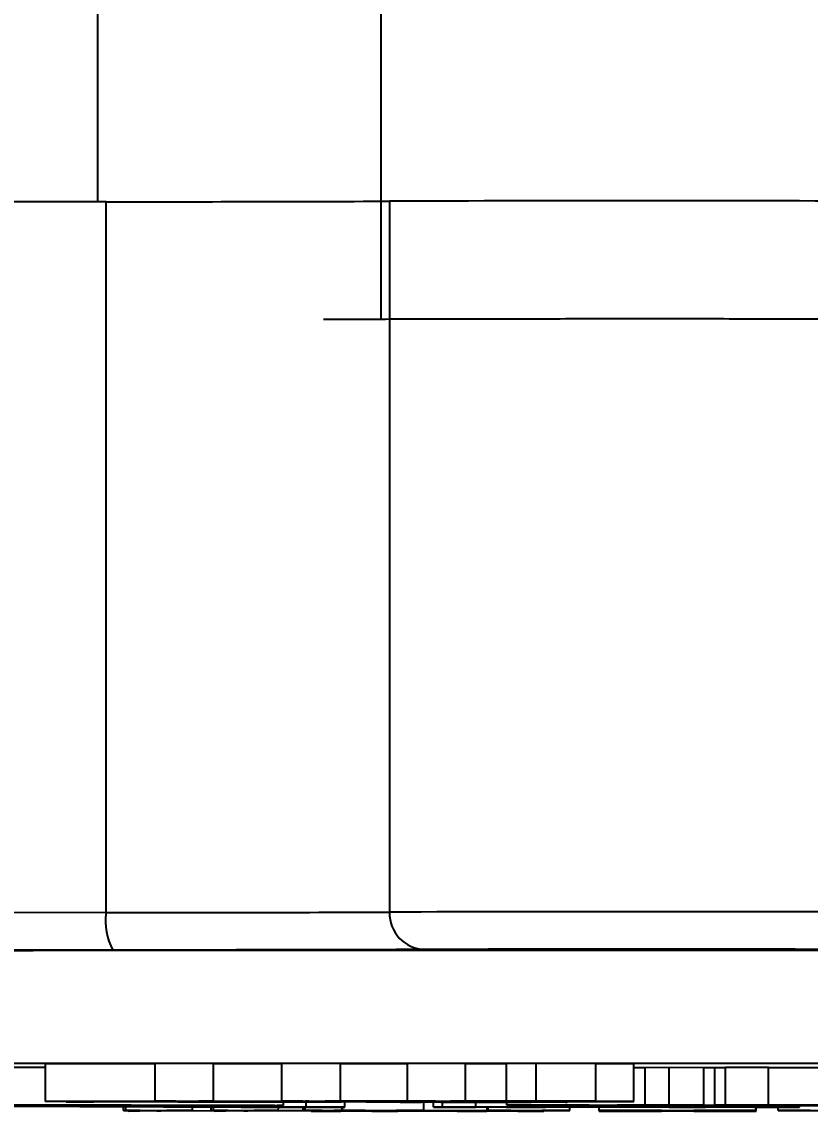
# Model space of a CAD drawing. Header units: millimetres. Extents: x 2136 to 4572, y 748 to 2471.
# Drawn here: x 3099.61 to 3120.68, y 942.73 to 971.85 of the extents above; entities that cross this region are included whole.
import ezdxf

# ---------------------------------------------------------------- set-up
doc = ezdxf.new("R2010")
doc.units = ezdxf.units.MM
doc.layers.add('AM_5', color=3, linetype='Continuous', lineweight=25)
doc.styles.add('SLDTEXTSTYLE1', font='txt.shx', dxfattribs={"width": 0.7, "bigfont": 'gbcbig.shx'})
doc.dimstyles.new('SLDDIMSTYLE12$0', dxfattribs={"dimtxt": 12, "dimasz": 10, "dimexe": 0, "dimexo": 0.0625, "dimgap": 0.875, "dimtad": 1, "dimdec": 1, "dimlfac": 1.8, "dimrnd": 1e-09, "dimzin": 12, "dimdsep": 46, "dimtxsty": 'SLDTEXTSTYLE1', "dimcen": 0.09, "dimdle": 8.16, "dimclrd": 3, "dimclre": 3, "dimadec": 0, "dimazin": 3, "dimtfac": 1, "dimtdec": 1, "dimtofl": 0, "dimtmove": 0, "dimatfit": 3, "dimfxl": 0, "dimfrac": 2, "dimtolj": 1, "dimlwd": 5, "dimlwe": 5, "dimarcsym": 0})

# ---------------------------------------------------------------- blocks, each defined once
blk = doc.blocks.new('*D74')
at = {"layer": 'AM_5', "color": 3, "lineweight": 5, "transparency": 16777216}
blk.add_line((3115.95, 1184.341), (2927.956, 1184.341), dxfattribs=at)
at = {"layer": 'AM_5', "color": 3, "linetype": 'Continuous', "lineweight": 5, "transparency": 16777216}
for p, q in [((2927.956, 1174.341), (2927.956, 952.729)), ((3070.204, 942.729), (2927.956, 942.729))]:
    blk.add_line(p, q, dxfattribs=at)
at = {"layer": 'AM_5', "color": 3, "transparency": 16777216}
for points in [[(2926.29, 1174.341), (2929.623, 1174.341), (2927.956, 1184.341)], [(2926.29, 952.729), (2929.623, 952.729), (2927.956, 942.729)]]:
    blk.add_solid(points, dxfattribs=at)
at = {"layer": 'Defpoints', "color": 0, "transparency": 16777216}
for p in [(3116.012, 1184.341), (2927.956, 942.729), (3070.267, 942.729)]:
    blk.add_point(p, dxfattribs=at)
at = {"layer": 'AM_5', "color": 0, "transparency": 16777216, "insert": (2921.081, 1010.011), "char_height": 12, "attachment_point": 5, "rotation": 90, "style": 'SLDTEXTSTYLE1'}
blk.add_mtext('\\A1;245', dxfattribs=at)

msp = doc.modelspace()

# ---------------------------------------------------------------- linework, layer by layer
at = {"color": 7, "linetype": 'Continuous', "lineweight": 25}
for p, q in [((3101.637, 967.037), (3101.637, 998.465)), ((3109.206, 997.727), (3109.206, 963.893)), ((3101.864, 948.037), (3101.864, 967.037)), ((3109.436, 967.05), (3109.436, 948.05)), ((3103.171, 943.993), (3100.243, 943.992)), ((3100.243, 942.992), (3100.243, 943.992)), ((3104.73, 943.998), (3103.171, 943.999)), ((3103.171, 942.999), (3103.171, 943.999)), ((3104.73, 942.998), (3104.73, 943.998)), ((3106.561, 943.994), (3104.73, 943.993)), ((3108.123, 943.999), (3106.561, 944)), ((3106.561, 943), (3106.561, 944)), ((3108.123, 942.999), (3108.123, 943.999)), ((3109.911, 943.995), (3108.123, 943.995)), ((3111.467, 944), (3109.911, 944.001)), ((3109.911, 943.001), (3109.911, 944.001)), ((3111.467, 943), (3111.467, 944)), ((3112.564, 943.996), (3111.467, 943.996)), ((3113.35, 943.999), (3112.564, 943.996)), ((3112.564, 942.996), (3112.564, 943.996)), ((3114.948, 943.996), (3113.35, 943.999)), ((3113.35, 942.999), (3113.35, 943.999)), ((3114.948, 942.996), (3114.948, 943.996)), ((3115.962, 943.989), (3114.948, 943.991)), ((3115.962, 942.989), (3115.962, 943.989)), ((3116.271, 943.891), (3115.962, 943.891)), ((3116.907, 943.893), (3116.271, 943.891)), ((3116.271, 942.891), (3116.271, 943.891)), ((3117.832, 943.891), (3116.907, 943.893)), ((3116.907, 942.893), (3116.907, 943.893)), ((3117.832, 942.891), (3117.832, 943.891)), ((3118.121, 943.884), (3117.832, 943.884)), ((3118.409, 943.888), (3118.121, 943.887)), ((3118.121, 943.887), (3118.121, 942.887)), ((3119.565, 943.892), (3118.409, 943.893)), ((3118.409, 942.893), (3118.409, 943.893)), ((3119.565, 942.892), (3119.565, 943.892)), ((3121.126, 943.887), (3119.565, 943.887)), ((3103.391, 942.832), (3097.823, 942.863)), ((3100.243, 942.992), (3103.716, 942.993)), ((3100.883, 942.991), (3100.243, 942.992)), ((3100.405, 942.864), (3105.471, 942.837)), ((3100.793, 942.981), (3100.793, 942.991)), ((3101.471, 942.991), (3100.883, 942.991)), ((3101.173, 942.982), (3101.173, 942.991)), ((3103.785, 942.992), (3101.471, 942.991)), ((3101.841, 942.987), (3101.841, 942.991)), ((3101.841, 942.987), (3102.113, 942.987)), ((3102.113, 942.987), (3102.113, 942.991)), ((3102.113, 942.987), (3102.254, 942.985)), ((3102.254, 942.985), (3102.254, 942.991)), ((3102.254, 942.985), (3114.028, 942.989)), ((3107.771, 942.986), (3102.326, 942.984)), ((3102.444, 942.982), (3102.444, 942.984)), ((3103.171, 942.999), (3104.73, 942.998)), ((3103.78, 942.981), (3103.78, 942.985)), ((3103.78, 942.981), (3104.815, 942.98)), ((3105.059, 942.988), (3104.109, 942.987)), ((3104.73, 942.998), (3104.337, 942.996)), ((3104.337, 942.996), (3104.599, 942.993)), ((3104.599, 942.993), (3104.599, 942.997)), ((3104.599, 942.993), (3107.119, 942.994)), ((3107.188, 942.993), (3104.668, 942.992)), ((3104.815, 942.98), (3104.815, 942.985)), ((3104.815, 942.98), (3108.151, 942.982)), ((3108.223, 942.981), (3104.887, 942.979)), ((3104.887, 942.979), (3105.752, 942.969)), ((3105.752, 942.969), (3104.894, 942.967)), ((3105.059, 942.988), (3105.059, 942.993)), ((3105.752, 942.969), (3105.752, 942.98)), ((3106.561, 943), (3108.123, 942.999)), ((3106.601, 942.881), (3106.601, 942.98)), ((3107.205, 942.834), (3107.205, 942.98)), ((3108.452, 942.99), (3107.499, 942.989)), ((3108.123, 942.999), (3107.717, 942.998)), ((3107.717, 942.998), (3108.002, 942.995)), ((3108.151, 942.982), (3107.771, 942.986)), ((3108.002, 942.995), (3108.002, 942.999)), ((3108.002, 942.995), (3110.453, 942.995)), ((3110.522, 942.995), (3108.072, 942.994)), ((3108.245, 942.834), (3108.245, 942.98)), ((3108.452, 942.99), (3108.452, 942.994)), ((3114.169, 942.989), (3108.655, 942.987)), ((3108.655, 942.987), (3109.035, 942.982)), ((3109.035, 942.982), (3109.035, 942.987)), ((3109.035, 942.982), (3112.302, 942.983)), ((3112.579, 942.982), (3109.107, 942.981)), ((3110.293, 942.967), (3109.341, 942.966)), ((3109.911, 943.001), (3111.467, 943)), ((3110.293, 942.967), (3110.293, 942.981)), ((3110.355, 942.748), (3110.355, 942.981)), ((3110.608, 942.834), (3110.608, 942.982)), ((3110.805, 942.973), (3110.805, 942.982)), ((3110.864, 942.972), (3110.805, 942.973)), ((3111.796, 942.991), (3110.848, 942.99)), ((3110.851, 942.834), (3110.851, 942.973)), ((3111.467, 943), (3111.064, 942.999)), ((3111.064, 942.999), (3111.339, 942.996)), ((3111.339, 942.996), (3111.339, 943)), ((3111.339, 942.996), (3112.564, 942.996)), ((3114.948, 942.996), (3111.408, 942.995)), ((3111.741, 942.836), (3111.741, 942.982)), ((3111.741, 942.836), (3114.893, 942.863)), ((3111.796, 942.991), (3111.796, 942.995)), ((3112.302, 942.983), (3112.302, 942.988)), ((3112.302, 942.983), (3112.798, 942.985)), ((3112.564, 942.996), (3113.35, 942.999)), ((3112.573, 942.891), (3112.573, 942.982)), ((3113.093, 942.89), (3112.573, 942.891)), ((3112.573, 942.891), (3116.271, 942.891)), ((3113.209, 942.975), (3112.579, 942.982)), ((3112.688, 942.873), (3112.688, 942.891)), ((3113.324, 942.871), (3112.688, 942.873)), ((3112.798, 942.985), (3112.798, 942.988)), ((3112.798, 942.985), (3114.041, 942.983)), ((3112.804, 942.883), (3112.804, 942.891)), ((3113.324, 942.882), (3112.804, 942.883)), ((3112.804, 942.883), (3114.769, 942.883)), ((3113.35, 942.999), (3114.948, 942.996)), ((3114.041, 942.983), (3113.509, 942.982)), ((3113.509, 942.982), (3114.138, 942.974)), ((3115.217, 942.86), (3113.521, 942.845)), ((3113.555, 942.985), (3114.169, 942.989)), ((3113.555, 942.985), (3113.555, 942.988)), ((3113.787, 942.985), (3113.555, 942.985)), ((3114.028, 942.989), (3114.028, 942.996)), ((3114.028, 942.989), (3114.511, 942.991)), ((3114.138, 942.974), (3114.138, 942.989)), ((3114.184, 942.973), (3114.184, 942.996)), ((3114.769, 942.891), (3114.48, 942.891)), ((3114.511, 942.991), (3114.511, 942.996)), ((3114.511, 942.991), (3115.962, 942.989)), ((3114.769, 942.883), (3114.711, 942.883)), ((3114.769, 942.883), (3114.769, 942.891)), ((3114.769, 942.875), (3114.769, 942.883)), ((3114.893, 942.863), (3116.104, 942.863)), ((3115.298, 942.86), (3115.217, 942.86)), ((3116.913, 942.845), (3115.298, 942.86)), ((3117.832, 942.891), (3115.52, 942.891)), ((3115.52, 942.891), (3115.52, 942.883)), ((3115.52, 942.883), (3116.156, 942.883)), ((3117.485, 942.883), (3115.52, 942.883)), ((3115.52, 942.883), (3115.52, 942.875)), ((3115.52, 942.875), (3117.485, 942.876)), ((3116.104, 942.863), (3116.104, 942.883)), ((3116.104, 942.863), (3119.175, 942.836)), ((3116.156, 942.883), (3116.156, 942.891)), ((3116.156, 942.883), (3116.676, 942.885)), ((3116.271, 942.891), (3116.907, 942.893)), ((3116.676, 942.885), (3116.676, 942.891)), ((3116.676, 942.885), (3117.485, 942.883)), ((3116.907, 942.893), (3117.832, 942.891)), ((3117.485, 942.884), (3117.485, 942.891)), ((3118.005, 942.883), (3117.485, 942.884)), ((3117.485, 942.884), (3124.478, 942.884)), ((3117.485, 942.883), (3117.485, 942.884)), ((3117.485, 942.876), (3117.485, 942.883)), ((3117.485, 942.876), (3117.543, 942.876)), ((3117.543, 942.884), (3117.543, 942.876)), ((3118.121, 942.877), (3118.063, 942.881)), ((3118.063, 942.881), (3118.814, 942.88)), ((3118.063, 942.867), (3118.063, 942.881)), ((3118.063, 942.867), (3118.121, 942.87)), ((3118.814, 942.868), (3118.063, 942.867)), ((3118.121, 942.887), (3118.467, 942.888)), ((3118.814, 942.886), (3118.121, 942.887)), ((3118.121, 942.87), (3118.121, 942.877)), ((3118.409, 942.893), (3119.565, 942.892)), ((3119.276, 942.887), (3118.814, 942.886)), ((3118.814, 942.88), (3118.814, 942.886)), ((3118.814, 942.88), (3120.49, 942.88)), ((3120.143, 942.879), (3118.814, 942.879)), ((3118.814, 942.879), (3118.814, 942.868)), ((3119.565, 942.892), (3119.161, 942.891)), ((3119.161, 942.891), (3119.161, 942.888)), ((3119.161, 942.888), (3121.183, 942.888)), ((3119.175, 942.836), (3119.175, 942.879)), ((3124.131, 942.887), (3119.276, 942.887)), ((3120.779, 942.883), (3119.392, 942.883)), ((3120.143, 942.869), (3120.143, 942.879)), ((3120.837, 942.87), (3120.143, 942.869)), ((3120.146, 942.834), (3120.146, 942.869)), ((3120.389, 942.834), (3120.389, 942.869)), ((3120.49, 942.88), (3120.779, 942.883)), ((3120.49, 942.88), (3120.49, 942.883)), ((3102.324, 942.75), (3102.324, 942.838)), ((3102.324, 942.75), (3102.384, 942.751)), ((3102.529, 942.75), (3102.324, 942.75)), ((3102.384, 942.751), (3102.384, 942.837)), ((3102.384, 942.751), (3104.172, 942.75)), ((3102.454, 942.731), (3102.454, 942.75)), ((3102.454, 942.731), (3102.758, 942.749)), ((3102.76, 942.731), (3102.454, 942.731)), ((3104.865, 942.742), (3102.76, 942.731)), ((3103.473, 942.749), (3103.218, 942.736)), ((3103.218, 942.736), (3103.32, 942.736)), ((3103.32, 942.736), (3104.996, 942.745)), ((3103.32, 942.736), (3103.32, 942.741)), ((3108.245, 942.832), (3103.391, 942.832)), ((3104.112, 942.749), (3103.958, 942.749)), ((3104.172, 942.75), (3104.112, 942.749)), ((3104.172, 942.75), (3104.172, 942.832)), ((3104.673, 942.749), (3104.673, 942.832)), ((3104.673, 942.749), (3104.732, 942.75)), ((3104.827, 942.749), (3104.673, 942.749)), ((3104.732, 942.75), (3104.732, 942.832)), ((3104.732, 942.75), (3106.468, 942.749)), ((3104.752, 942.73), (3104.967, 942.742)), ((3104.752, 942.73), (3104.752, 942.742)), ((3105.058, 942.73), (3104.752, 942.73)), ((3104.967, 942.742), (3104.865, 942.742)), ((3104.996, 942.745), (3105.106, 942.748)), ((3107.955, 942.747), (3105.058, 942.73)), ((3105.821, 942.748), (3105.545, 942.736)), ((3105.545, 942.736), (3105.647, 942.736)), ((3105.647, 942.736), (3107.589, 942.747)), ((3105.647, 942.736), (3105.647, 942.74)), ((3106.408, 942.748), (3106.256, 942.748)), ((3106.468, 942.749), (3106.408, 942.748)), ((3106.468, 942.749), (3106.468, 942.832)), ((3107.123, 942.748), (3107.123, 942.832)), ((3107.123, 942.748), (3107.183, 942.749)), ((3107.277, 942.748), (3107.123, 942.748)), ((3107.183, 942.749), (3107.183, 942.832)), ((3107.183, 942.749), (3108.169, 942.748)), ((3107.205, 942.834), (3108.245, 942.834)), ((3107.34, 942.729), (3107.34, 942.743)), ((3107.34, 942.729), (3107.369, 942.73)), ((3109.629, 942.729), (3107.34, 942.729)), ((3107.369, 942.73), (3107.369, 942.743)), ((3107.369, 942.73), (3107.629, 942.73)), ((3107.589, 942.747), (3107.636, 942.747)), ((3107.629, 942.73), (3107.629, 942.745)), ((3108.134, 942.731), (3108.783, 942.747)), ((3108.169, 942.748), (3108.169, 942.832)), ((3108.169, 942.748), (3108.171, 942.748)), ((3108.171, 942.832), (3108.171, 942.748)), ((3108.171, 942.748), (3110.355, 942.748)), ((3108.245, 942.834), (3108.245, 942.832)), ((3108.655, 942.747), (3108.45, 942.748)), ((3108.657, 942.748), (3108.655, 942.747)), ((3109.297, 942.739), (3108.966, 942.731)), ((3108.966, 942.731), (3108.971, 942.731)), ((3112.366, 942.738), (3109.297, 942.739)), ((3109.615, 942.747), (3109.324, 942.739)), ((3109.324, 942.739), (3112.393, 942.739)), ((3109.398, 942.73), (3109.398, 942.739)), ((3109.398, 942.73), (3109.658, 942.73)), ((3109.658, 942.73), (3109.629, 942.729)), ((3109.658, 942.73), (3109.658, 942.739)), ((3110.328, 942.747), (3110.12, 942.747)), ((3110.355, 942.748), (3110.328, 942.747)), ((3110.608, 942.833), (3110.608, 942.834)), ((3110.608, 942.834), (3110.851, 942.834)), ((3113.602, 942.833), (3110.608, 942.833)), ((3111.241, 942.729), (3111.241, 942.738)), ((3113.53, 942.728), (3111.241, 942.729)), ((3111.241, 942.729), (3111.27, 942.729)), ((3111.27, 942.729), (3111.27, 942.738)), ((3111.27, 942.729), (3111.53, 942.729)), ((3111.53, 942.729), (3111.53, 942.738)), ((3112.035, 942.73), (3112.366, 942.738)), ((3112.035, 942.73), (3112.035, 942.738)), ((3112.044, 942.747), (3112.044, 942.833)), ((3112.044, 942.747), (3112.071, 942.748)), ((3112.253, 942.747), (3112.044, 942.747)), ((3112.071, 942.748), (3112.071, 942.833)), ((3112.071, 942.748), (3114.256, 942.747)), ((3112.393, 942.739), (3112.684, 942.746)), ((3113.359, 942.844), (3112.631, 942.838)), ((3113.516, 942.746), (3112.867, 942.73)), ((3112.867, 942.73), (3112.872, 942.73)), ((3113.299, 942.729), (3113.299, 942.741)), ((3113.299, 942.729), (3113.559, 942.729)), ((3116.994, 942.844), (3113.359, 942.844)), ((3113.359, 942.834), (3113.359, 942.844)), ((3113.359, 942.834), (3113.602, 942.834)), ((3113.521, 942.845), (3116.913, 942.845)), ((3113.559, 942.729), (3113.53, 942.728)), ((3113.602, 942.834), (3113.602, 942.844)), ((3113.602, 942.834), (3113.602, 942.833)), ((3114.229, 942.747), (3114.021, 942.747)), ((3114.256, 942.747), (3114.229, 942.747)), ((3114.256, 942.747), (3114.256, 942.844)), ((3115.039, 942.747), (3115.039, 942.844)), ((3115.039, 942.746), (3115.039, 942.747)), ((3115.039, 942.747), (3119.231, 942.747)), ((3116.236, 942.746), (3115.039, 942.746)), ((3115.039, 942.729), (3115.039, 942.746)), ((3115.039, 942.728), (3115.039, 942.729)), ((3115.039, 942.729), (3116.236, 942.729)), ((3119.231, 942.728), (3115.039, 942.728)), ((3116.236, 942.729), (3116.236, 942.746)), ((3116.704, 942.73), (3116.704, 942.746)), ((3116.91, 942.834), (3116.91, 942.844)), ((3116.91, 942.833), (3116.91, 942.834)), ((3116.91, 942.834), (3117.234, 942.834)), ((3120.389, 942.833), (3116.91, 942.833)), ((3117.8, 942.836), (3116.994, 942.844)), ((3117.234, 942.834), (3117.234, 942.842)), ((3117.567, 942.746), (3117.567, 942.73)), ((3119.231, 942.746), (3118.035, 942.746)), ((3118.035, 942.729), (3118.035, 942.746)), ((3118.035, 942.729), (3119.231, 942.729)), ((3119.231, 942.747), (3119.231, 942.833)), ((3119.231, 942.747), (3119.231, 942.746)), ((3119.231, 942.729), (3119.231, 942.746)), ((3119.231, 942.729), (3119.231, 942.728)), ((3119.82, 942.747), (3119.82, 942.833)), ((3119.82, 942.747), (3122.241, 942.748)), ((3119.856, 942.747), (3119.82, 942.747)), ((3120.165, 942.747), (3119.856, 942.747)), ((3120.146, 942.834), (3120.389, 942.834)), ((3120.389, 942.834), (3120.389, 942.833)), ((3121.529, 942.73), (3120.677, 942.746))]:
    msp.add_line(p, q, dxfattribs=at)
at = {"color": 7, "linetype": 'Continuous', "lineweight": 25, "flags": 128}
for points in [[(3101.864, 967.037), (3096.538, 967.034), (3091.304, 967.031), (3086.185, 967.027), (3081.205, 967.022), (3076.387, 967.017), (3071.755, 967.011), (3067.328, 967.004), (3063.128, 966.997), (3059.174, 966.989), (3055.485, 966.98), (3052.077, 966.971), (3048.967, 966.961), (3046.168, 966.951), (3043.695, 966.941), (3041.558, 966.93), (3039.767, 966.919)], [(3101.864, 948.037), (3096.605, 948.034), (3091.434, 948.031), (3086.375, 948.027), (3081.451, 948.023), (3076.685, 948.017), (3072.097, 948.011), (3067.708, 948.005), (3063.539, 947.997), (3059.608, 947.99), (3055.933, 947.981), (3052.53, 947.972), (3049.416, 947.963), (3046.603, 947.953), (3044.106, 947.943), (3041.934, 947.932), (3040.099, 947.921), (3038.607, 947.91), (3037.467, 947.899)], [(3144.41, 947.009), (3139.706, 947.013), (3134.885, 947.016), (3129.971, 947.019), (3124.987, 947.02), (3119.96, 947.021), (3114.915, 947.021), (3109.875, 947.021), (3104.867, 947.02), (3099.915, 947.017), (3095.044, 947.015)], [(3120.68, 947.039), (3119.853, 947.037), (3118.776, 947.035), (3117.522, 947.034), (3116.176, 947.034), (3114.831, 947.034), (3113.576, 947.035), (3112.499, 947.037), (3111.673, 947.039), (3111.154, 947.042), (3110.976, 947.045), (3111.154, 947.048), (3111.673, 947.051), (3112.499, 947.053), (3113.576, 947.055), (3114.831, 947.056), (3116.176, 947.056), (3117.522, 947.056), (3118.776, 947.055), (3119.853, 947.053), (3120.68, 947.051)]]:
    msp.add_lwpolyline(points, dxfattribs=at)
at = {"color": 7, "linetype": 'Continuous', "lineweight": 25}
for centre, radius, start, end in [((3102.303, 2842.122), 1875.085, 269.986579, 270.217963), ((3116.176, -1025.253), 1992.314, 89.806162, 90.193839), ((3103.406, 947.795), 1.561, 171.0968, 209.1481), ((3102.303, 2823.122), 1875.085, 269.986579, 270.217963), ((3116.176, -1044.253), 1992.314, 89.806162, 90.193839), ((3110.406, 948.02), 0.971, 178.1826, 267.9964)]:
    msp.add_arc(centre, radius, start, end, dxfattribs=at)
for points, knots in [([(3109.206, 963.893), (3108.885, 963.891), (3108.501, 963.889), (3107.788, 963.887), (3107.67, 963.887)], [0, 0, 0, 0, 0.8349467, 1, 1, 1, 1]), ([(3102.043, 947.035), (3099.547, 947.034), (3094.509, 947.031), (3087.132, 947.026), (3079.89, 947.019), (3072.911, 947.01), (3066.308, 947), (3060.215, 946.988), (3054.722, 946.975), (3049.91, 946.961), (3045.848, 946.946), (3042.579, 946.931), (3040.04, 946.915), (3038.977, 946.904), (3038.451, 946.899)], [0, 0, 0, 0, 0.079959, 0.161371, 0.244142, 0.328893, 0.414217, 0.5, 0.585778, 0.671102, 0.755858, 0.838624, 0.920039, 1, 1, 1, 1]), ([(3110.372, 947.05), (3109.981, 947.048), (3109.186, 947.044), (3107.196, 947.04), (3104.783, 947.036), (3102.946, 947.035), (3102.043, 947.035)], [0, 0, 0, 0, 0.245796, 0.5, 0.754204, 1, 1, 1, 1]), ([(3121.98, 947.05), (3121.716, 947.051), (3121.175, 947.053), (3119.757, 947.056), (3118.041, 947.058), (3116.176, 947.058), (3114.312, 947.058), (3112.596, 947.056), (3111.178, 947.053), (3110.637, 947.051), (3110.372, 947.05)], [0, 0, 0, 0, 0.122089, 0.25, 0.377911, 0.5, 0.622089, 0.75, 0.877911, 1, 1, 1, 1]), ([(3047.731, 943.871), (3047.779, 943.875), (3047.885, 943.883), (3048.755, 943.896), (3050.236, 943.909), (3052.411, 943.923), (3055.242, 943.936), (3058.756, 943.949), (3062.91, 943.961), (3067.653, 943.972), (3072.915, 943.982), (3078.606, 943.991), (3084.629, 943.999), (3090.852, 944.005), (3097.218, 944.01), (3103.57, 944.013), (3109.909, 944.015), (3116.176, 944.015), (3122.444, 944.015), (3128.782, 944.013), (3135.135, 944.01), (3141.501, 944.005), (3147.724, 943.999), (3153.746, 943.991), (3159.438, 943.982), (3164.7, 943.972), (3169.443, 943.961), (3173.597, 943.949), (3177.111, 943.936), (3179.942, 943.923), (3182.117, 943.909), (3183.598, 943.896), (3184.469, 943.883), (3184.576, 943.875), (3184.624, 943.871)], [0, 0, 0, 0, 0.023828, 0.053273, 0.084485, 0.115699, 0.147957, 0.180726, 0.213842, 0.247136, 0.28043, 0.313546, 0.346314, 0.378573, 0.409785, 0.440999, 0.470442, 0.499888, 0.529332, 0.558778, 0.58999, 0.621203, 0.653462, 0.68623, 0.719347, 0.752641, 0.785934, 0.819051, 0.851819, 0.884078, 0.915289, 0.946503, 0.975948, 1, 1, 1, 1]), ([(3100.243, 943.896), (3100.136, 943.896), (3099.715, 943.896), (3099.275, 943.896), (3098.947, 943.896)], [0, 0, 0, 0, 0.254888, 1, 1, 1, 1]), ([(3097.322, 942.893), (3097.992, 942.893), (3099.337, 942.893), (3101.145, 942.892), (3102.466, 942.889), (3103.389, 942.886), (3103.696, 942.883), (3103.719, 942.88), (3103.724, 942.88)], [0, 0, 0, 0, 0.196061, 0.394111, 0.547436, 0.700125, 0.928087, 1, 1, 1, 1]), ([(3103.724, 942.88), (3103.694, 942.878), (3103.633, 942.875), (3102.95, 942.871), (3101.602, 942.868), (3099.918, 942.867), (3098.57, 942.866), (3097.792, 942.866), (3097.669, 942.866)], [0, 0, 0, 0, 0.200351, 0.402646, 0.59747, 0.766762, 0.96323, 1, 1, 1, 1]), ([(3098.273, 942.896), (3098.941, 942.896), (3100.176, 942.896), (3101.943, 942.895), (3103.606, 942.893), (3105.126, 942.891), (3106.271, 942.887), (3106.579, 942.883), (3106.597, 942.881), (3106.601, 942.881)], [0, 0, 0, 0, 0.160365, 0.296332, 0.431737, 0.589347, 0.747826, 0.949128, 1, 1, 1, 1]), ([(3106.601, 942.881), (3106.575, 942.879), (3106.514, 942.876), (3105.73, 942.871), (3104.019, 942.867), (3102.17, 942.865), (3100.891, 942.864), (3100.405, 942.864)], [0, 0, 0, 0, 0.183074, 0.416875, 0.642834, 0.864166, 1, 1, 1, 1]), ([(3100.793, 942.981), (3100.797, 942.981), (3100.809, 942.981), (3100.978, 942.981), (3101.112, 942.982), (3101.173, 942.982)], [0, 0, 0, 0, 0.206018, 0.636041, 1, 1, 1, 1]), ([(3101.489, 942.98), (3101.408, 942.98), (3101.258, 942.98), (3101.048, 942.98), (3100.907, 942.98), (3100.815, 942.98), (3100.798, 942.981), (3100.793, 942.981)], [0, 0, 0, 0, 0.281585, 0.522569, 0.762523, 0.925805, 1, 1, 1, 1]), ([(3101.173, 942.982), (3101.3, 942.982), (3101.642, 942.983), (3101.787, 942.985), (3101.826, 942.986), (3101.841, 942.987)], [0, 0, 0, 0, 0.268239, 0.722981, 1, 1, 1, 1]), ([(3102.396, 942.981), (3102.369, 942.981), (3102.316, 942.981), (3102.051, 942.98), (3101.781, 942.98), (3101.542, 942.98), (3101.489, 942.98)], [0, 0, 0, 0, 0.194719, 0.390632, 0.863045, 1, 1, 1, 1]), ([(3102.326, 942.984), (3102.38, 942.984), (3102.449, 942.983), (3102.427, 942.983), (3102.422, 942.982)], [0, 0, 0, 0, 0.784657, 1, 1, 1, 1]), ([(3103.716, 942.993), (3103.657, 942.994), (3103.546, 942.995), (3103.368, 942.997), (3103.237, 942.998), (3103.171, 942.999)], [0, 0, 0, 0, 0.361759, 0.680808, 1, 1, 1, 1]), ([(3104.894, 942.967), (3104.802, 942.969), (3104.616, 942.972), (3104.258, 942.976), (3103.95, 942.979), (3103.78, 942.981)], [0, 0, 0, 0, 0.307881, 0.615778, 1, 1, 1, 1]), ([(3104.109, 942.987), (3104.071, 942.988), (3104.01, 942.989), (3103.894, 942.991), (3103.821, 942.992), (3103.785, 942.992)], [0, 0, 0, 0, 0.437947, 0.718933, 1, 1, 1, 1]), ([(3104.668, 942.992), (3104.699, 942.992), (3104.759, 942.991), (3104.883, 942.99), (3104.991, 942.989), (3105.059, 942.988)], [0, 0, 0, 0, 0.267337, 0.534687, 1, 1, 1, 1]), ([(3107.119, 942.994), (3107.06, 942.995), (3106.948, 942.996), (3106.764, 942.998), (3106.629, 943), (3106.561, 943)], [0, 0, 0, 0, 0.353076, 0.676475, 1, 1, 1, 1]), ([(3107.499, 942.989), (3107.456, 942.989), (3107.391, 942.991), (3107.279, 942.992), (3107.218, 942.993), (3107.188, 942.993)], [0, 0, 0, 0, 0.499817, 0.749886, 1, 1, 1, 1]), ([(3108.072, 942.994), (3108.102, 942.993), (3108.163, 942.993), (3108.279, 942.991), (3108.386, 942.99), (3108.452, 942.99)], [0, 0, 0, 0, 0.278089, 0.556193, 1, 1, 1, 1]), ([(3109.341, 942.966), (3109.243, 942.968), (3109.048, 942.97), (3108.666, 942.975), (3108.388, 942.979), (3108.223, 942.981)], [0, 0, 0, 0, 0.289421, 0.578839, 1, 1, 1, 1]), ([(3109.107, 942.981), (3109.222, 942.98), (3109.454, 942.977), (3109.831, 942.972), (3110.129, 942.969), (3110.293, 942.967)], [0, 0, 0, 0, 0.3079389, 0.6158743, 1, 1, 1, 1]), ([(3110.453, 942.995), (3110.394, 942.996), (3110.284, 942.997), (3110.104, 942.999), (3109.975, 943.001), (3109.911, 943.001)], [0, 0, 0, 0, 0.361832, 0.680859, 1, 1, 1, 1]), ([(3110.848, 942.99), (3110.808, 942.99), (3110.743, 942.992), (3110.628, 942.993), (3110.557, 942.994), (3110.522, 942.995)], [0, 0, 0, 0, 0.437841, 0.718884, 1, 1, 1, 1]), ([(3110.805, 942.973), (3111.138, 942.973), (3111.71, 942.973), (3112.366, 942.973), (3112.769, 942.973), (3112.977, 942.973), (3113.118, 942.974), (3113.197, 942.974), (3113.228, 942.974), (3113.215, 942.974), (3113.209, 942.975)], [0, 0, 0, 0, 0.358025, 0.615683, 0.704922, 0.795041, 0.841826, 0.888488, 0.9407, 1, 1, 1, 1]), ([(3113.075, 942.97), (3113.043, 942.97), (3112.98, 942.971), (3112.622, 942.971), (3111.915, 942.972), (3111.26, 942.972), (3110.864, 942.972)], [0, 0, 0, 0, 0.10724, 0.21472, 0.525104, 1, 1, 1, 1]), ([(3111.408, 942.995), (3111.437, 942.995), (3111.496, 942.994), (3111.618, 942.993), (3111.727, 942.992), (3111.796, 942.991)], [0, 0, 0, 0, 0.267397, 0.53481, 1, 1, 1, 1]), ([(3112.688, 942.873), (3113.037, 942.873), (3113.56, 942.874), (3114.251, 942.874), (3114.596, 942.874), (3114.769, 942.875)], [0, 0, 0, 0, 0.499885, 0.749929, 1, 1, 1, 1]), ([(3114.138, 942.974), (3114.165, 942.974), (3114.217, 942.973), (3114.076, 942.972), (3113.716, 942.971), (3113.327, 942.971), (3113.075, 942.97)], [0, 0, 0, 0, 0.211302, 0.416468, 0.621501, 1, 1, 1, 1]), ([(3114.48, 942.891), (3114.313, 942.891), (3113.997, 942.891), (3113.532, 942.89), (3113.239, 942.89), (3113.093, 942.89)], [0, 0, 0, 0, 0.35686, 0.67714, 1, 1, 1, 1]), ([(3114.711, 942.883), (3114.544, 942.883), (3114.228, 942.883), (3113.763, 942.883), (3113.471, 942.882), (3113.324, 942.882)], [0, 0, 0, 0, 0.35686, 0.67714, 1, 1, 1, 1]), ([(3117.543, 942.876), (3116.946, 942.875), (3115.926, 942.874), (3114.461, 942.873), (3113.704, 942.872), (3113.324, 942.871)], [0, 0, 0, 0, 0.41234, 0.704495, 1, 1, 1, 1]), ([(3115.962, 942.989), (3115.745, 942.989), (3115.269, 942.988), (3114.537, 942.987), (3114.079, 942.986), (3113.787, 942.985)], [0, 0, 0, 0, 0.234297, 0.511813, 1, 1, 1, 1]), ([(3119.392, 942.883), (3119.225, 942.883), (3118.909, 942.883), (3118.444, 942.883), (3118.152, 942.883), (3118.005, 942.883)], [0, 0, 0, 0, 0.35686, 0.67714, 1, 1, 1, 1]), ([(3118.465, 942.888), (3118.464, 942.889), (3118.462, 942.89), (3118.446, 942.891), (3118.422, 942.893), (3118.409, 942.893)], [0, 0, 0, 0, 0.333361, 0.666606, 1, 1, 1, 1]), ([(3102.758, 942.749), (3102.77, 942.749), (3102.786, 942.749), (3102.738, 942.75), (3102.68, 942.75), (3102.605, 942.75), (3102.553, 942.75), (3102.529, 942.75)], [0, 0, 0, 0, 0.409045, 0.568709, 0.729731, 0.871998, 1, 1, 1, 1]), ([(3103.958, 942.749), (3103.894, 942.749), (3103.794, 942.749), (3103.661, 942.749), (3103.574, 942.749), (3103.507, 942.749), (3103.485, 942.749), (3103.473, 942.749)], [0, 0, 0, 0, 0.286948, 0.445283, 0.603611, 0.766841, 1, 1, 1, 1]), ([(3105.106, 942.748), (3105.113, 942.748), (3105.125, 942.748), (3105.068, 942.749), (3104.971, 942.749), (3104.871, 942.749), (3104.827, 942.749)], [0, 0, 0, 0, 0.280717, 0.477013, 0.764436, 1, 1, 1, 1]), ([(3105.471, 942.837), (3105.642, 942.836), (3105.906, 942.835), (3106.578, 942.834), (3106.984, 942.834), (3107.205, 942.834)], [0, 0, 0, 0, 0.454509, 0.703285, 1, 1, 1, 1]), ([(3106.256, 942.748), (3106.21, 942.748), (3106.133, 942.749), (3106.026, 942.748), (3105.949, 942.748), (3105.877, 942.748), (3105.841, 942.748), (3105.825, 942.748), (3105.821, 942.748)], [0, 0, 0, 0, 0.219728, 0.360437, 0.501962, 0.629609, 0.910972, 1, 1, 1, 1]), ([(3107.631, 942.747), (3107.63, 942.747), (3107.629, 942.747), (3107.587, 942.748), (3107.508, 942.748), (3107.401, 942.748), (3107.318, 942.748), (3107.277, 942.748)], [0, 0, 0, 0, 0.063168, 0.286153, 0.501453, 0.758451, 1, 1, 1, 1]), ([(3107.629, 942.73), (3107.722, 942.73), (3107.851, 942.73), (3108.001, 942.73), (3108.076, 942.73), (3108.119, 942.731), (3108.129, 942.731), (3108.134, 942.731)], [0, 0, 0, 0, 0.3758207, 0.5238074, 0.6720575, 0.8532035, 1, 1, 1, 1]), ([(3108.45, 942.748), (3108.394, 942.748), (3108.288, 942.748), (3108.142, 942.747), (3108.029, 942.747), (3107.98, 942.747), (3107.955, 942.747)], [0, 0, 0, 0, 0.2469872, 0.468153, 0.7284619, 1, 1, 1, 1]), ([(3108.783, 942.747), (3108.783, 942.747), (3108.785, 942.747), (3108.754, 942.747), (3108.702, 942.747), (3108.667, 942.747), (3108.657, 942.748)], [0, 0, 0, 0, 0.177122, 0.589108, 0.884827, 1, 1, 1, 1]), ([(3108.977, 942.73), (3108.99, 942.73), (3109.016, 942.73), (3109.1, 942.73), (3109.227, 942.73), (3109.333, 942.73), (3109.398, 942.73)], [0, 0, 0, 0, 0.204883, 0.408937, 0.643499, 1, 1, 1, 1]), ([(3110.12, 942.747), (3110.051, 942.747), (3109.935, 942.747), (3109.792, 942.747), (3109.7, 942.747), (3109.637, 942.747), (3109.623, 942.747), (3109.615, 942.747)], [0, 0, 0, 0, 0.290077, 0.48445, 0.638173, 0.79153, 1, 1, 1, 1]), ([(3110.851, 942.834), (3110.974, 942.834), (3111.184, 942.834), (3111.44, 942.835), (3111.625, 942.835), (3111.7, 942.836), (3111.732, 942.836), (3111.741, 942.836)], [0, 0, 0, 0, 0.268165, 0.456817, 0.645375, 0.906381, 1, 1, 1, 1]), ([(3111.53, 942.729), (3111.623, 942.729), (3111.752, 942.729), (3111.901, 942.729), (3111.977, 942.73), (3112.02, 942.73), (3112.03, 942.73), (3112.035, 942.73)], [0, 0, 0, 0, 0.375821, 0.523807, 0.672057, 0.853203, 1, 1, 1, 1]), ([(3112.681, 942.746), (3112.681, 942.746), (3112.682, 942.746), (3112.644, 942.747), (3112.582, 942.747), (3112.467, 942.747), (3112.352, 942.747), (3112.269, 942.747), (3112.253, 942.747)], [0, 0, 0, 0, 0.132198, 0.30903, 0.458399, 0.607839, 0.921168, 1, 1, 1, 1]), ([(3112.631, 942.838), (3112.62, 942.837), (3112.599, 942.837), (3112.566, 942.837), (3112.556, 942.836), (3112.55, 942.836)], [0, 0, 0, 0, 0.2502199, 0.5005081, 1, 1, 1, 1]), ([(3112.55, 942.836), (3112.559, 942.836), (3112.573, 942.835), (3112.651, 942.835), (3112.748, 942.834), (3112.902, 942.834), (3113.112, 942.834), (3113.273, 942.834), (3113.359, 942.834)], [0, 0, 0, 0, 0.284135, 0.450473, 0.560568, 0.671794, 0.825494, 1, 1, 1, 1]), ([(3112.878, 942.73), (3112.891, 942.73), (3112.917, 942.729), (3113.001, 942.729), (3113.128, 942.729), (3113.234, 942.729), (3113.299, 942.729)], [0, 0, 0, 0, 0.204883, 0.408937, 0.643499, 1, 1, 1, 1]), ([(3114.021, 942.747), (3113.951, 942.747), (3113.835, 942.747), (3113.693, 942.747), (3113.601, 942.746), (3113.538, 942.746), (3113.524, 942.746), (3113.516, 942.746)], [0, 0, 0, 0, 0.290077, 0.48445, 0.638173, 0.79153, 1, 1, 1, 1]), ([(3116.704, 942.746), (3116.701, 942.746), (3116.696, 942.746), (3116.637, 942.746), (3116.559, 942.746), (3116.422, 942.746), (3116.312, 942.746), (3116.236, 942.746)], [0, 0, 0, 0, 0.250411, 0.398556, 0.54744, 0.686236, 1, 1, 1, 1]), ([(3116.236, 942.729), (3116.325, 942.729), (3116.45, 942.729), (3116.592, 942.729), (3116.665, 942.729), (3116.7, 942.729), (3116.703, 942.73), (3116.704, 942.73)], [0, 0, 0, 0, 0.364031, 0.510061, 0.655864, 0.843841, 1, 1, 1, 1]), ([(3117.234, 942.834), (3117.32, 942.834), (3117.461, 942.834), (3117.629, 942.834), (3117.737, 942.834), (3117.81, 942.835), (3117.861, 942.835), (3117.873, 942.835), (3117.881, 942.835)], [0, 0, 0, 0, 0.25713, 0.418126, 0.515419, 0.613557, 0.771961, 1, 1, 1, 1]), ([(3118.035, 942.746), (3117.965, 942.746), (3117.848, 942.746), (3117.71, 942.746), (3117.626, 942.746), (3117.574, 942.746), (3117.569, 942.746), (3117.567, 942.746)], [0, 0, 0, 0, 0.2944044, 0.4877252, 0.6436082, 0.7993468, 1, 1, 1, 1]), ([(3117.567, 942.73), (3117.57, 942.73), (3117.576, 942.729), (3117.633, 942.729), (3117.728, 942.729), (3117.867, 942.729), (3117.975, 942.729), (3118.035, 942.729)], [0, 0, 0, 0, 0.210223, 0.375759, 0.542534, 0.746796, 1, 1, 1, 1]), ([(3117.881, 942.835), (3117.879, 942.835), (3117.877, 942.836), (3117.862, 942.836), (3117.825, 942.836), (3117.8, 942.836)], [0, 0, 0, 0, 0.25103, 0.502225, 1, 1, 1, 1]), ([(3119.175, 942.836), (3119.217, 942.836), (3119.301, 942.835), (3119.487, 942.835), (3119.748, 942.834), (3119.974, 942.834), (3120.109, 942.834), (3120.146, 942.834)], [0, 0, 0, 0, 0.25387, 0.509596, 0.715202, 0.920342, 1, 1, 1, 1]), ([(3120.677, 942.746), (3120.664, 942.746), (3120.645, 942.746), (3120.563, 942.747), (3120.468, 942.747), (3120.33, 942.747), (3120.226, 942.747), (3120.165, 942.747)], [0, 0, 0, 0, 0.282665, 0.424863, 0.567605, 0.744514, 1, 1, 1, 1])]:
    msp.add_open_spline(points, degree=3, knots=knots, dxfattribs=at)
msp.add_open_spline([(3123.302, 963.893), (3122.977, 963.894), (3122.327, 963.897), (3120.616, 963.9), (3118.547, 963.903), (3116.254, 963.903), (3113.962, 963.903), (3111.893, 963.9), (3110.181, 963.897), (3109.531, 963.894), (3109.206, 963.893)], degree=3, dxfattribs=at)

# ---------------------------------------------------------------- dimensions: what is measured, and where the dimension line sits
at = {"layer": 'AM_5'}
dim = msp.add_linear_dim(base=(2927.956, 942.729), p1=(3116.012, 1184.341), p2=(3070.267, 942.729), angle=90, text='245', dimstyle='SLDDIMSTYLE12$0', override={"dimlfac": 1}, dxfattribs=at)
dim.commit()
dim.dimension.update_dxf_attribs({"geometry": '*D74', "text_midpoint": (2927.956, 1010.011), "dimtype": 160})

doc.saveas('drawing.dxf')
